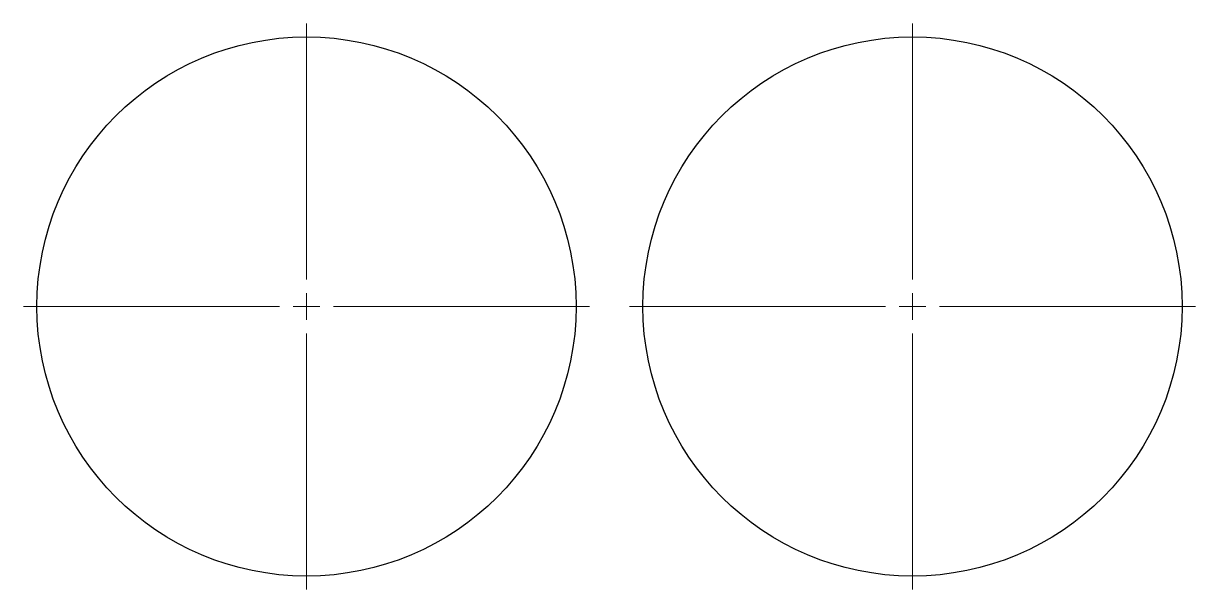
# Model space of a CAD drawing. Header units: millimetres. Extents: x 26 to 243, y 22 to 127.
import ezdxf

# ---------------------------------------------------------------- set-up
doc = ezdxf.new("R2010")
doc.units = ezdxf.units.MM

# ---------------------------------------------------------------- blocks, each defined once
blk = doc.blocks.new('SW_CENTERMARKSYMBOL_0')
at = {"color": 0, "linetype": 'Continuous', "lineweight": 18}
for p, q in [((0, 5), (0, 52.5)), ((0, 0), (0, 2.5)), ((-5, 0), (-52.5, 0)), ((0, 0), (-2.5, 0)), ((0, 0), (0, -2.5)), ((0, 0), (2.5, 0)), ((5, 0), (52.5, 0)), ((0, -5), (0, -52.5))]:
    blk.add_line(p, q, dxfattribs=at)
blk = doc.blocks.new('SW_CENTERMARKSYMBOL_1')
at = {"color": 0, "linetype": 'Continuous', "lineweight": 18}
for p, q in [((0, 5), (0, 52.5)), ((0, 0), (0, 2.5)), ((-5, 0), (-52.5, 0)), ((0, 0), (-2.5, 0)), ((0, 0), (0, -2.5)), ((0, 0), (2.5, 0)), ((5, 0), (52.5, 0)), ((0, -5), (0, -52.5))]:
    blk.add_line(p, q, dxfattribs=at)

msp = doc.modelspace()

# ---------------------------------------------------------------- linework, layer by layer
at = {"color": 7, "linetype": 'Continuous', "lineweight": 25}
for centre in [(78.11, 74.83), (190.51, 74.83)]:
    msp.add_circle(centre, 50, dxfattribs=at)

# ---------------------------------------------------------------- block references
at = {"color": 7, "linetype": 'Continuous', "lineweight": 18}
for name, p in [('SW_CENTERMARKSYMBOL_0', (78.11, 74.83)), ('SW_CENTERMARKSYMBOL_1', (190.51, 74.83))]:
    msp.add_blockref(name, p, dxfattribs=at)

doc.saveas('drawing.dxf')
